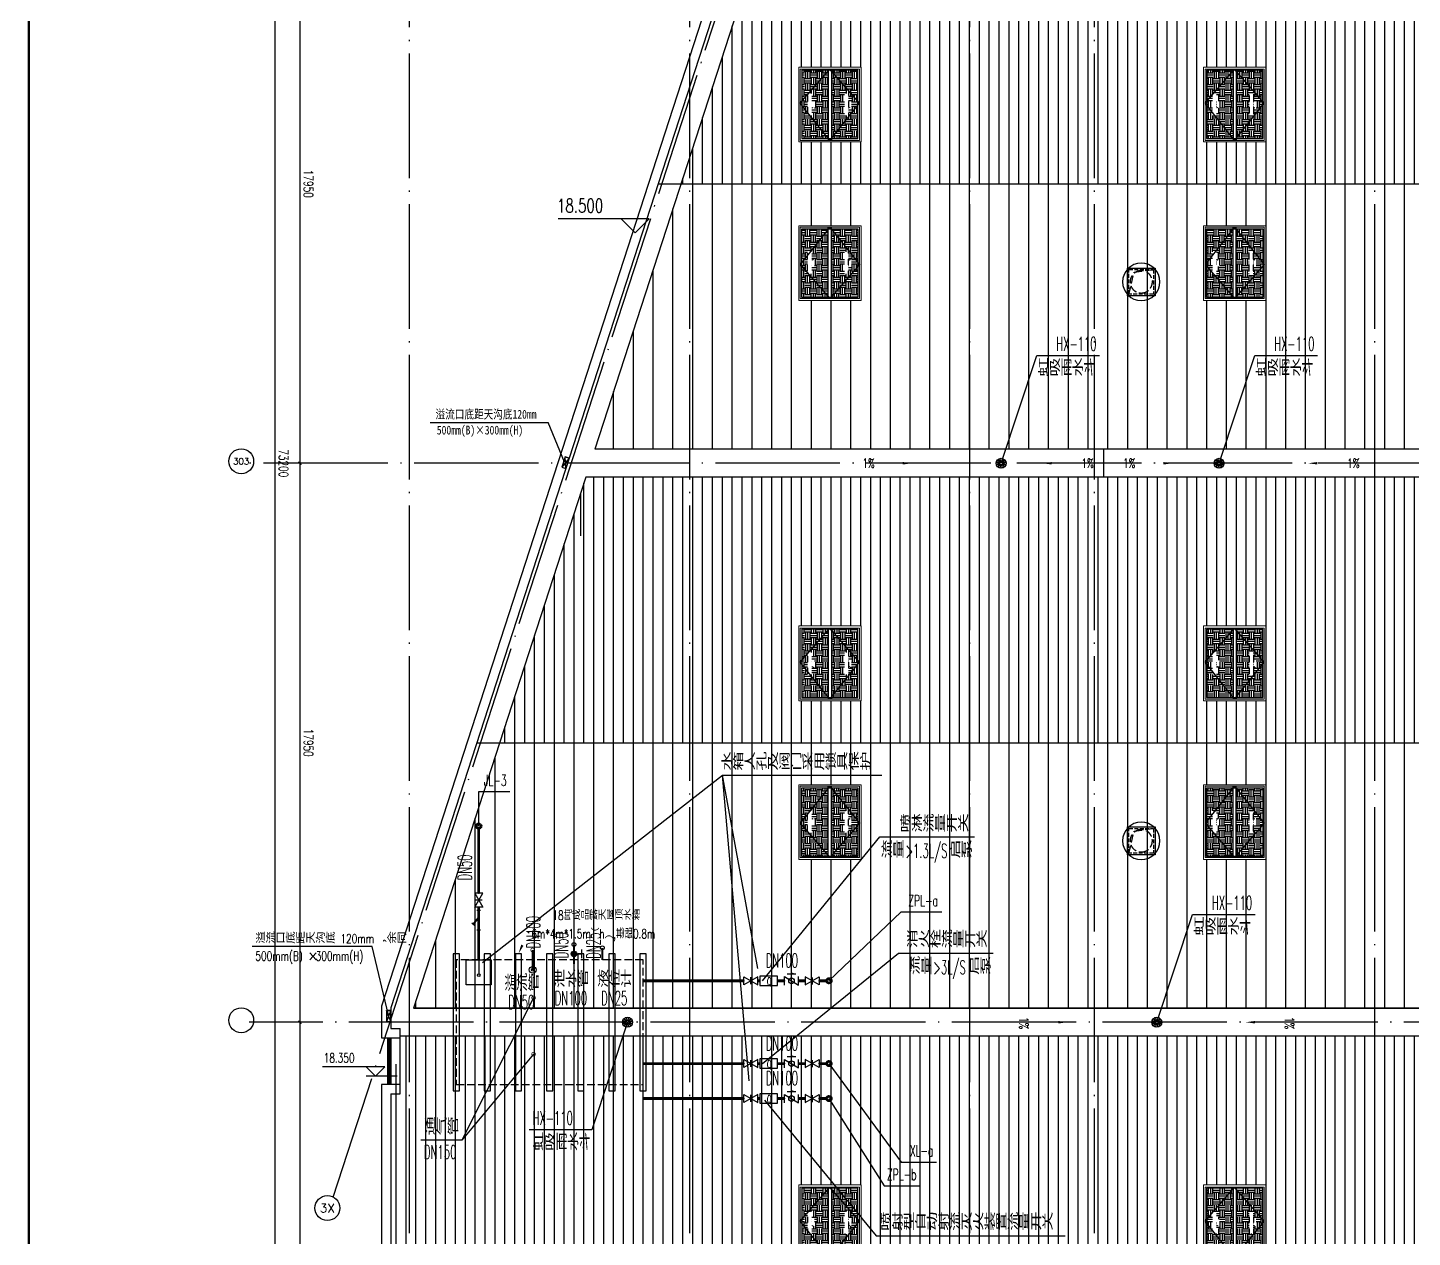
# Model space of a CAD drawing. Extents: x -452079 to 117456, y 3902 to 836955.
# Drawn here: x -102369 to -57898, y 559963 to 598807 of the extents above; entities that cross this region are included whole.
import ezdxf
from ezdxf.enums import TextEntityAlignment as Align

# ---------------------------------------------------------------- set-up
doc = ezdxf.new("R2010")
doc.units = 0
doc.header["$LTSCALE"] = 1000
doc.header["$MEASUREMENT"] = 0
for name, pattern in [('DASH', [0.35, 0.25, -0.1]), ('DOTE', [2.42, 2, -0.2, 0.02, -0.2]), ('HIDDEN', [9.525, 6.35, -3.175])]:
    doc.linetypes.add(name, pattern=pattern)
for name, color, linetype in [('0-cxFrame', 155, 'Continuous'), ('A-AXIS-D', 1, 'Continuous'), ('A-AXIS-DOTE', 14, 'DOTE'), ('A-AXIS-SYMB', 3, 'Continuous'), ('A-DRAIN', 142, 'Continuous'), ('A-HATCH-2', 251, 'Continuous'), ('A-LIN-V', 9, 'Continuous'), ('A-SFCE', 30, 'Continuous'), ('A-WINDOW', 140, 'Continuous'), ('AS-COLN', 6, 'Continuous'), ('AS-结构边线层', 200, 'Continuous'), ('DIM_喷淋', 6, 'Continuous'), ('DIM_消防', 1, 'Continuous'), ('DIM_给水', 3, 'Continuous'), ('FM_ZF喷淋', 6, 'Continuous'), ('FM_ZF消防', 1, 'Continuous'), ('FM_ZF给水', 3, 'Continuous'), ('P-其他', 3, 'Continuous'), ('PIPE-给水', 3, 'Continuous'), ('PUB_TEXT', 7, 'Continuous'), ('SPACE', 7, 'Continuous'), ('SPACE_HATCH', 8, 'Continuous'), ('TEXT_喷淋', 6, 'Continuous'), ('TEXT_消防', 1, 'Continuous'), ('TEXT_给水', 3, 'Continuous'), ('TWT_LEAD', 3, 'Continuous'), ('TWT_ZF文字', 3, 'Continuous'), ('WALL', 2, 'Continuous'), ('参考线', 8, 'Continuous'), ('外框', 1, 'HIDDEN'), ('文本', 4, 'Continuous'), ('暖通', 7, 'Continuous'), ('虹吸溢流', 3, 'Continuous'), ('虹吸雨水斗', 6, 'Continuous'), ('虹吸雨水标注XT', 7, 'Continuous')]:
    doc.layers.add(name, color=color, linetype=linetype)
for name, color, linetype, lineweight in [('0-cxText', 131, 'Continuous', 25), ('Gps-ZF喷淋', 6, 'TG_ZP', 60), ('Gps-ZF消防', 1, 'TG_X', 60), ('Gps-ZF给水', 3, 'TG_J', 60), ('LG-ZF喷淋', 6, 'Continuous', 60), ('LG-ZF消防', 1, 'Continuous', 60), ('LG-ZF给水', 3, 'Continuous', 60), ('成型线', 3, 'Continuous', 18)]:
    doc.layers.add(name, color=color, linetype=linetype, lineweight=lineweight)
doc.layers.add('A-加建区域', color=47, linetype='Continuous', plot=False)
doc.styles.add('_TCH_AXIS', font='COMPLEX', dxfattribs={"bigfont": 'GBCBIG'})
doc.styles.add('_TCH_DIM', font='SIMPLEX', dxfattribs={"width": 0.75, "bigfont": '@1HZTXT'})
doc.styles.add('_TCH_SPACE', font='SIMPLEX', dxfattribs={"height": 5, "bigfont": 'GBCBIG'})
doc.styles.add('_TWT_PIPEDN', font='SIMPLEX', dxfattribs={"width": 0.65, "height": 3.5, "bigfont": 'HZTXT'})
doc.styles.add('_TWT_SERIAL', font='SIMPLEX', dxfattribs={"width": 0.8, "height": 3, "bigfont": 'HZTXT'})
doc.styles.add('A-DIM_T3', font='SIMPLEX', dxfattribs={"width": 0.705882, "bigfont": 'GBCBIG'})
doc.styles.add('cx_tuming', font='')
doc.styles.add('cx_tuqian1', font='')
doc.styles.add('ST', font='')
doc.styles.add('TG_LINETYPE', font='SIMPLEX', dxfattribs={"width": 0.8, "height": 3.5, "bigfont": 'HZTXT'})
doc.styles.add('黑体', font='', dxfattribs={"height": 12})
doc.styles.get('cx_tuming').set_extended_font_data('SimHei')
doc.styles.get('cx_tuqian1').set_extended_font_data('SimSun')
doc.styles.get('ST').set_extended_font_data('SimHei')
doc.styles.get('黑体').set_extended_font_data('SimHei')
doc.linetypes.add('TG_J', pattern='A,2,-0.3,["J",TG_LINETYPE,S=0.1,R=0,X=-0.23,Y=-0.15],0', length=2.3)
doc.linetypes.add('TG_X', pattern='A,5,-0.3,["X",TG_LINETYPE,S=0.1,R=0,X=-0.23,Y=-0.15],0', length=5.3)
doc.linetypes.add('TG_ZP', pattern='A,3,-0.6,["ZP",TG_LINETYPE,S=0.1,R=0,X=-0.52,Y=-0.15],0', length=3.6)
doc.dimstyles.new('A-DIM&&100', dxfattribs={"dimtxt": 297.5, "dimasz": 100, "dimexe": 100, "dimexo": 100, "dimgap": 126.25, "dimtad": 1, "dimdec": 0, "dimzin": 0, "dimdsep": 46, "dimtxsty": 'A-DIM_T3', "dimblk": 'ARCHTICK', "dimcen": 0.09, "dimclrt": 7, "dimazin": 2, "dimtfac": 1, "dimtdec": 0, "dimtix": 1, "dimtmove": 2, "dimatfit": 3, "dimfxl": 0, "dimtolj": 1, "dimtzin": 0, "dimarcsym": 0})
pattern_1 = [(90, (-181339.1, -540023.96), (-317.5, 0), [])]
pattern_2 = [(90, (-181339.1, -540023.96), (-635, 0), [])]
pattern_3 = [(0, (0, 0), (187.5, 187.5), [187.5, -187.5]), (0, (0, 70.31), (187.5, 187.5), [187.5, -187.5]), (0, (0, 140.62), (187.5, 187.5), [187.5, -187.5]), (90, (23.44, 164.06), (-187.5, 187.5), [187.5, -187.5]), (90, (93.75, 164.06), (-187.5, 187.5), [187.5, -187.5]), (90, (164.06, 164.06), (-187.5, 187.5), [187.5, -187.5])]

# ---------------------------------------------------------------- blocks, each defined once
blk = doc.blocks.new('“奔腾”虹吸雨水斗')
at = {"layer": '虹吸雨水斗', "lineweight": 25}
for p, q in [((946982, 86753), (947040, 86688)), ((947052, 86699), (946987, 86758)), ((947048, 86793), (947066, 86707)), ((947082, 86711), (947055, 86795)), ((947125, 86795), (947098, 86711)), ((947114, 86707), (947132, 86793)), ((947194, 86758), (947128, 86699)), ((947140, 86688), (947199, 86753)), ((946944, 86685), (947028, 86658)), ((947028, 86641), (946944, 86614)), ((947032, 86673), (946946, 86692)), ((946946, 86607), (947032, 86625)), ((947040, 86611), (946982, 86546)), ((946987, 86541), (947052, 86600)), ((947066, 86592), (947048, 86506)), ((947055, 86504), (947082, 86587)), ((947098, 86587), (947125, 86504)), ((947132, 86506), (947114, 86592)), ((947128, 86600), (947194, 86541)), ((947199, 86546), (947140, 86611)), ((947234, 86692), (947148, 86673)), ((947148, 86625), (947234, 86607)), ((947152, 86658), (947236, 86685)), ((947236, 86614), (947152, 86641))]:
    blk.add_line(p, q, dxfattribs=at)
for radius in [150, 47.6]:
    blk.add_circle((947090, 86649), radius, dxfattribs=at)
for centre, start, end in [((947025, 86649), 291.6382, 68.3675), ((947034, 86682), 261.6382, 38.3675), ((947034, 86617), 321.6382, 98.3675), ((947057, 86706), 231.6382, 8.3675), ((947057, 86593), 351.6382, 128.3675), ((947090, 86715), 201.6382, 338.3675), ((947090, 86584), 21.6382, 158.3675), ((947123, 86706), 171.6382, 308.3675), ((947123, 86593), 51.6382, 188.3675), ((947147, 86682), 141.6382, 278.3675), ((947147, 86617), 81.6382, 218.3675), ((947155, 86649), 111.6382, 248.3675)]:
    blk.add_arc(centre, 8.82, start, end, dxfattribs=at)
blk = doc.blocks.new('$VALVE$00000501')
for p, q in [((-175, 32), (-175, -32)), ((175, 32), (175, -32)), ((96, -77), (50, -123))]:
    blk.add_line(p, q)
at = {"const_width": 35}
for points in [[(-175, 0), (175, 0)], [(-52, 0), (73, -100)]]:
    blk.add_lwpolyline(points, dxfattribs=at)
for p in [(-175, -2), (175, -2)]:
    blk.add_point(p)
blk = doc.blocks.new('$VALVE$00000314')
for p, q in [((-125, -75), (-125, 75)), ((-125, 75), (125, -75)), ((-75, 125), (75, 125)), ((125, -75), (125, 75))]:
    blk.add_line(p, q)
blk.add_circle((0, 0), 50)
for p in [(-125, 0), (125, 0)]:
    blk.add_point(p)
blk.add_solid([(0, 125), (0, 150), (75, 125)])
blk = doc.blocks.new('流量开关_M')
for p, q in [((0, 165), (-316, 165)), ((-316, 165), (-316, 0)), ((-316, 0), (0, 0)), ((0, 0), (0, 165))]:
    blk.add_line(p, q)
for p in [(-316, 82), (0, 82)]:
    blk.add_point(p)
at = {"style": '_TWT_PIPEDN', "width": 0.52}
blk.add_text('Q', height=150, dxfattribs=at).set_placement((-185, -7))
blk = doc.blocks.new('44')
blk.add_wipeout([(277496, 745320), (279896, 745320), (279896, 747320), (277496, 747320)]).dxf.layer = '参考线'
at = {"layer": 'SPACE_HATCH'}
h = blk.add_hatch(dxfattribs=at)
h.set_pattern_fill('土壤', color=8, scale=50, style=0)
h.set_pattern_definition(pattern_3)
h.paths.add_polyline_path([(277596, 746370), (279796, 746370), (279796, 747220), (277596, 747220)])
h.paths.add_polyline_path([(278352, 746904), (279057, 746904), (279057, 747034), (278352, 747034)])
h.paths.add_polyline_path([(278591, 746811), (278817, 746811), (278817, 746895), (278591, 746895)])
h = blk.add_hatch(dxfattribs=at)
h.set_pattern_fill('土壤', color=8, scale=50, style=0)
h.set_pattern_definition(pattern_3)
h.paths.add_polyline_path([(277596, 746270), (279796, 746270), (279796, 745420), (277596, 745420)])
h.paths.add_polyline_path([(278352, 745724), (279057, 745724), (279057, 745854), (278352, 745854)])
h.paths.add_polyline_path([(278591, 745631), (278817, 745631), (278817, 745715), (278591, 745715)])
at = {"color": 8}
for p, q in [((277566, 746370), (279851, 746370)), ((277566, 746270), (279851, 746270))]:
    blk.add_line(p, q, dxfattribs=at)
at = {"layer": 'A-SFCE', "color": 8}
blk.add_lwpolyline([(277596, 747220), (279796, 747220), (279796, 745420), (277596, 745420)], close=True, dxfattribs=at)
at = {"layer": '外框', "color": 8}
for points in [[(279851, 746320), (278658, 747270), (277566, 746320)], [(279851, 746320), (278658, 745370), (277566, 746320)]]:
    blk.add_lwpolyline(points, dxfattribs=at)
at = {"layer": '成型线'}
blk.add_line((279896, 745320), (279896, 747320), dxfattribs=at)
blk.add_lwpolyline([(279896, 745320), (277496, 745320), (277496, 747320), (279896, 747320)], dxfattribs=at)
blk.add_lwpolyline([(279851, 745370), (279851, 747270), (277566, 747270), (277566, 745370)], close=True, dxfattribs=at)
at = {"layer": 'SPACE', "color": 8, "style": '_TCH_SPACE', "width": 0.705882}
for p in [(278792, 746863), (278792, 745683)]:
    blk.add_text('2', height=29.8, dxfattribs=at).set_placement(p)
blk = doc.blocks.new('eeee')
at = {"layer": 'A-LIN-V'}
blk.add_blockref('44', (16550, 81000), dxfattribs=at)
at = {"layer": 'A-LIN-V', "xscale": -0.9999999999999998}
blk.add_blockref('44', (579042, 81000), dxfattribs=at)
blk = doc.blocks.new('423432432222')
at = {"layer": 'A-WINDOW', "rotation": 90}
blk.add_blockref('eeee', (1193916, 416524), dxfattribs=at)
blk = doc.blocks.new('_ArchTick')
at = {"color": 0, "linetype": 'ByBlock', "const_width": 0.4}
blk.add_lwpolyline([(-0.5, -0.5), (0.5, 0.5)], dxfattribs=at)
blk = doc.blocks.new('*D227')
at = {"layer": 'A-AXIS-D', "color": 0, "lineweight": -2, "transparency": 16777216}
for p, q in [((2971, 62746), (2185, 62746)), ((2285, 62746), (2285, 44796)), ((2971, 44796), (2185, 44796))]:
    blk.add_line(p, q, dxfattribs=at)
at = {"layer": 'A-AXIS-D', "color": 0, "lineweight": -2, "transparency": 16777216, "xscale": 100, "yscale": 100, "zscale": 100}
for p, rotation in [((2285, 62746), 90), ((2285, 44796), 270)]:
    blk.add_blockref('_ArchTick', p, dxfattribs=dict(at, rotation=rotation))
at = {"layer": 'A-AXIS-D', "color": 7, "transparency": 16777216, "insert": (2560, 53771), "char_height": 297.5, "attachment_point": 5, "rotation": 270, "style": 'A-DIM_T3'}
blk.add_mtext('\\A1;17950', dxfattribs=at)
blk = doc.blocks.new('*D228')
at = {"layer": 'A-AXIS-D', "color": 0, "lineweight": -2, "transparency": 16777216}
for p, q in [((2971, 44796), (2185, 44796)), ((2285, 44796), (2285, 26846)), ((2971, 26846), (2185, 26846))]:
    blk.add_line(p, q, dxfattribs=at)
at = {"layer": 'A-AXIS-D', "color": 0, "lineweight": -2, "transparency": 16777216, "xscale": 100, "yscale": 100, "zscale": 100}
for p, rotation in [((2285, 44796), 90), ((2285, 26846), 270)]:
    blk.add_blockref('_ArchTick', p, dxfattribs=dict(at, rotation=rotation))
at = {"layer": 'A-AXIS-D', "color": 7, "transparency": 16777216, "insert": (2560, 35821), "char_height": 297.5, "attachment_point": 5, "rotation": 270, "style": 'A-DIM_T3'}
blk.add_mtext('\\A1;17950', dxfattribs=at)
blk = doc.blocks.new('*D229')
at = {"layer": 'A-AXIS-D', "color": 0, "lineweight": -2, "transparency": 16777216}
for p, q in [((2971, 26846), (2185, 26846)), ((2285, 26846), (2285, 8896)), ((2971, 8896), (2185, 8896))]:
    blk.add_line(p, q, dxfattribs=at)
at = {"layer": 'A-AXIS-D', "color": 0, "lineweight": -2, "transparency": 16777216, "xscale": 100, "yscale": 100, "zscale": 100}
for p, rotation in [((2285, 26846), 90), ((2285, 8896), 270)]:
    blk.add_blockref('_ArchTick', p, dxfattribs=dict(at, rotation=rotation))
at = {"layer": 'A-AXIS-D', "color": 7, "transparency": 16777216, "insert": (2560, 17871), "char_height": 297.5, "attachment_point": 5, "rotation": 270, "style": 'A-DIM_T3'}
blk.add_mtext('\\A1;17950', dxfattribs=at)
blk = doc.blocks.new('*D233')
at = {"layer": 'A-AXIS-D', "color": 0, "lineweight": -2, "transparency": 16777216}
for p, q in [((2871, 81396), (1385, 81396)), ((1485, 81396), (1485, 8196)), ((2871, 8196), (1385, 8196))]:
    blk.add_line(p, q, dxfattribs=at)
at = {"layer": 'A-AXIS-D', "color": 0, "lineweight": -2, "transparency": 16777216, "xscale": 100, "yscale": 100, "zscale": 100}
for p, rotation in [((1485, 81396), 90), ((1485, 8196), 270)]:
    blk.add_blockref('_ArchTick', p, dxfattribs=dict(at, rotation=rotation))
at = {"layer": 'A-AXIS-D', "color": 7, "transparency": 16777216, "insert": (1760, 44796), "char_height": 297.5, "attachment_point": 5, "rotation": 270, "style": 'A-DIM_T3'}
blk.add_mtext('\\A1;73200', dxfattribs=at)
blk = doc.blocks.new('fengji')
at = {"color": 8, "extrusion": (0, 0, -1)}
for p, q in [((-445, 445), (445, 445)), ((-445, -445), (-445, 445)), ((445, 445), (445, -445)), ((445, -445), (-445, -445))]:
    blk.add_line(p, q, dxfattribs=at)
at = {"layer": 'A-HATCH-2', "color": 8}
for start, end in [(90, 270), (270, 90)]:
    blk.add_arc((0, 0), 600, start, end, dxfattribs=at)
at = {"layer": 'A-HATCH-2', "color": 8, "linetype": 'DASH'}
for start, end in [(90, 270), (270, 90)]:
    blk.add_arc((0, 0), 358, start, end, dxfattribs=at)
at = {"layer": 'AS-COLN', "color": 8, "ltscale": 0.5}
for p, q in [((-445, 445), (445, 445)), ((-445, -445), (-445, 445)), ((445, 445), (445, -445)), ((445, -445), (-445, -445))]:
    blk.add_line(p, q, dxfattribs=at)
at = {"layer": 'AS-COLN', "color": 8, "linetype": 'DASH', "ltscale": 0.5}
for p, q in [((-395, 395), (395, 395)), ((-395, -395), (-395, 395)), ((395, 395), (395, -395)), ((395, -395), (-395, -395))]:
    blk.add_line(p, q, dxfattribs=at)
at = {"layer": 'AS-结构边线层', "color": 8, "linetype": 'DASH'}
for p, q in [((395, 395), (225, -315)), ((225, -315), (-395, -395))]:
    blk.add_line(p, q, dxfattribs=at)
blk = doc.blocks.new('w4234233')
at = {"layer": 'A-AXIS-SYMB'}
for points in [[(355546, 826830, 0, 0, 0), (355546, 825680, 0, 80, 0), (355546, 825980, 0, 0, 0)], [(355546, 818810, 0, 0, 0), (355546, 819960, 0, 80, 0), (355546, 819660, 0, 0, 0)]]:
    blk.add_lwpolyline(points, format="xyseb", dxfattribs=at)
at = {"layer": 'PUB_TEXT', "style": '_TCH_DIM', "width": 0.705882}
for p in [(355376, 826935), (355376, 818407)]:
    blk.add_text('1%%%', height=297.5, dxfattribs=at).set_placement(p)
blk = doc.blocks.new('溢流口')
at = {"layer": '虹吸雨水标注XT'}
for p, q in [((-250, 98), (250, -98)), ((250, 98), (-250, -98)), ((250, -98), (250, 98))]:
    blk.add_line(p, q, dxfattribs=at)
blk.add_lwpolyline([(-250, 98), (250, 98), (250, -98), (-250, -98)], close=True, dxfattribs=at)
blk = doc.blocks.new('342432')
at = {"layer": 'A-DRAIN'}
blk.add_lwpolyline([(200910, 570020, 0, 0, 0), (197070, 570020, 0, 0, 0), (196646, 569070, 0, 80, 0), (196768, 569344, 0, 0, 0)], format="xyseb", dxfattribs=at)
at = {"layer": 'A-DRAIN', "linetype": 'DASH'}
blk.add_lwpolyline([(194646, 564870), (200646, 564870), (200646, 568870), (194646, 568870)], close=True, dxfattribs=at)
at = {"layer": 'AS-COLN'}
for points in [[(194546, 564670), (194746, 564670), (194746, 569070), (194546, 569070)], [(195546, 564670), (195746, 564670), (195746, 569070), (195546, 569070)], [(196546, 564670), (196746, 564670), (196746, 569070), (196546, 569070)], [(197546, 564670), (197746, 564670), (197746, 569070), (197546, 569070)], [(198546, 564670), (198746, 564670), (198746, 569070), (198546, 569070)], [(199546, 564670), (199746, 564670), (199746, 569070), (199546, 569070)], [(200546, 564670), (200746, 564670), (200746, 569070), (200546, 569070)]]:
    blk.add_lwpolyline(points, close=True, dxfattribs=at)
at = {"layer": 'PUB_TEXT', "style": '_TCH_DIM', "width": 0.705882}
for s, p in [('18吨成品露天屋顶水箱', (197734, 570155)), ('6m*4m*1.5m（h）,基础0.8m', (197059, 569561))]:
    blk.add_text(s, height=297.5, dxfattribs=at).set_placement(p)
blk = doc.blocks.new('TK22.A0+1 L(Dragon)')
at = {"layer": '0-cxFrame', "const_width": 0.5}
blk.add_lwpolyline([(-80, 10), (-1465, 10), (-1465, 831), (-80, 831)], close=True, dxfattribs=at)
at = {"style": '黑体', "flags": 4}
blk.add_attdef('图幅', text='', height=3.3, dxfattribs=at).set_placement((-40, 3), align=Align.RIGHT)
at = {"layer": '0-cxText', "flags": 4}
for tag, height, style, p in [('建设单位', 3.5, 'cx_tuming', (-45, 240)), ('项目名称', 3.5, 'cx_tuming', (-45, 210)), ('子项名称', 3.5, 'cx_tuming', (-45, 180)), ('工程编号', 3.3, 'cx_tuqian1', (-35, 165)), ('图名1', 3.5, 'cx_tuming', (-45, 87)), ('图名2', 3.5, 'cx_tuming', (-45, 79)), ('图名3', 3.5, 'cx_tuming', (-45, 71)), ('出图日期', 3.3, 'cx_tuqian1', (-39, 60)), ('专业', 3.3, 'cx_tuqian1', (-55, 52)), ('图号', 3.3, 'cx_tuqian1', (-55, 44)), ('版次', 3.3, 'cx_tuqian1', (-20, 44))]:
    blk.add_attdef(tag, text='', height=height, dxfattribs=dict(at, style=style)).set_placement(p, align=Align.MIDDLE)
blk = doc.blocks.new('$VALVE$00000296')
for points in [[(-125, 72), (-125, -72), (125, 72), (125, -72), (-125, 72)], [(0, 60), (0, -64)]]:
    blk.add_lwpolyline(points)
for p in [(-125, 0), (125, 0)]:
    blk.add_point(p)
blk = doc.blocks.new('$VALVE$00000497')
for p, q in [((78, 138), (-78, 138)), ((0, 50), (0, 138))]:
    blk.add_line(p, q)
at = {"const_width": 49.6}
blk.add_lwpolyline([(25, 0, 1), (-25, 0, 1)], format="xyb", close=True, dxfattribs=at)
blk.add_circle((0, 0), 50)
blk = doc.blocks.new('A$C46715D7E')
at = {"layer": 'A-HATCH-2'}
h = blk.add_hatch(dxfattribs=at)
h.set_pattern_fill('ANSI31', color=8, scale=200, angle=45)
h.set_pattern_definition(pattern_1)
h.paths.add_polyline_path([(17293.7, 62296), (14527.7, 53771), (52540.9, 53771), (185076.6, 53771), (190306.7, 53771), (190306.7, 62296)])
h = blk.add_hatch(dxfattribs=at)
h.set_pattern_fill('ANSI31', color=8, scale=400, angle=45)
h.set_pattern_definition(pattern_2)
h.paths.add_polyline_path([(52540.9, 53771), (185076.6, 53771), (190306.7, 53771), (190306.7, 45246), (11761.6, 45246), (14527.7, 53771), (39910.9, 53771)])
h = blk.add_hatch(dxfattribs=at)
h.set_pattern_fill('ANSI31', color=8, scale=200, angle=45)
h.set_pattern_definition(pattern_1)
h.paths.add_polyline_path([(11469.6, 44346), (8703.6, 35821), (52540.9, 35821), (185076.6, 35821), (190306.7, 35821), (190306.7, 44346)])
h = blk.add_hatch(dxfattribs=at)
h.set_pattern_fill('ANSI31', color=8, scale=400, angle=45)
h.set_pattern_definition(pattern_2)
h.paths.add_polyline_path([(8703.6, 35821), (5942.6, 27311.8), (190306.7, 27296), (190306.7, 35821)])
h = blk.add_hatch(dxfattribs=at)
h.set_pattern_fill('ANSI31', color=8, scale=200, angle=45)
h.set_pattern_definition(pattern_1)
h.paths.add_polyline_path([(5506.7, 25496), (5206.7, 25496), (5206.7, 17871), (19615.8, 17871), (52540.9, 17871), (185076.6, 17871), (190306.7, 17871), (190306.7, 26396), (5506.7, 26396)])
at = {"layer": 'A-AXIS-D'}
for centre in [(400, 44860.3), (400, 26910.3), (3167.5, 20877.6)]:
    blk.add_circle(centre, 400, dxfattribs=at)
at = {"layer": 'A-AXIS-DOTE', "color": 8, "ltscale": 2}
for p, q in [((5806.7, 716), (5806.7, 86931)), ((14806.7, 716), (14806.7, 86200)), ((23806.7, 716), (23806.7, 86200)), ((27806.7, 716), (27806.7, 86196)), ((36806.7, 716), (36806.7, 86196)), ((198710.9, 44796), (650.9, 44796)), ((196620.9, 26846), (650.9, 26846))]:
    blk.add_line(p, q, dxfattribs=at)
at = {"layer": 'A-AXIS-DOTE', "color": 8}
blk.add_line((11306.7, 42466), (11306.7, 43844), dxfattribs=at)
at = {"layer": 'A-AXIS-SYMB'}
for p, q in [((13500.9, 52646), (10576.9, 52646)), ((13050.9, 52196), (12600.9, 52646)), ((13050.9, 52196), (13500.9, 52646)), ((4610.9, 29276), (750.9, 29276)), ((5130.9, 27077), (4610.9, 29276)), ((5010.1, 25416), (3006.6, 25416)), ((4710.1, 25116), (4410.1, 25416)), ((4710.1, 25116), (5010.1, 25416)), ((5410.1, 25116), (4410.1, 25116))]:
    blk.add_line(p, q, dxfattribs=at)
for points in [[(20796.7, 44796, 0, 0, 0), (21946.7, 44796, 0, 80, 0), (21646.7, 44796, 0, 0, 0)], [(27282.5, 44796, 0, 0, 0), (26132.5, 44796, 0, 80, 0), (26432.5, 44796, 0, 0, 0)], [(29166.7, 44796, 0, 0, 0), (30316.7, 44796, 0, 80, 0), (30016.7, 44796, 0, 0, 0)], [(35816.7, 44796, 0, 0, 0), (34666.7, 44796, 0, 80, 0), (34966.7, 44796, 0, 0, 0)]]:
    blk.add_lwpolyline(points, format="xyseb", dxfattribs=at)
at = {"layer": 'A-AXIS-SYMB', "const_width": 40}
blk.add_lwpolyline([(5135.5, 27057.6, 1), (5126.3, 27096.5, 1)], format="xyb", close=True, dxfattribs=at)
at = {"layer": 'A-DRAIN'}
blk.add_lwpolyline([(28096.7, 45246), (28096.7, 44346)], dxfattribs=at)
at = {"layer": 'A-LIN-V'}
for points in [[(17293.7, 62296), (11761.6, 45246)], [(190306.7, 45246), (11761.6, 45246)], [(190306.7, 44346), (11469.6, 44346)], [(190306.7, 27296), (5937.5, 27296)], [(190306.7, 26396), (5506.7, 26396)]]:
    blk.add_lwpolyline(points, dxfattribs=at)
at = {"layer": 'A-SFCE'}
for p, q in [((5206.7, 26346), (5206.7, 24846)), ((5506.7, 24546), (5506.7, 26646)), ((5206.7, 24546), (5506.7, 24546))]:
    blk.add_line(p, q, dxfattribs=at)
for points in [[(190606.7, 8196), (190606.7, 81396), (22439.6, 81396), (4906.7, 27359.3), (4906.7, 26346), (5506.7, 26346)], [(5206.7, 24546), (5206.7, 8496), (190306.7, 8496), (190306.7, 81096), (22657.7, 81096), (5206.7, 27311.9), (5206.7, 26646), (5506.7, 26646)], [(13783.6, 53771), (190306.7, 53771)], [(7967.6, 35821), (190306.7, 35821)], [(5409.9, 26646), (5506.7, 26646)], [(5506.7, 24846), (4906.7, 24846), (4906.7, 8196), (190606.7, 8196)]]:
    blk.add_lwpolyline(points, dxfattribs=at)
at = {"layer": 'A-WINDOW'}
for p, q in [((5106.7, 24846.4), (5109.8, 26346)), ((5139.7, 24846.3), (5142.8, 26346)), ((5173.7, 24846.1), (5176.8, 26346))]:
    blk.add_line(p, q, dxfattribs=at)
at = {"layer": 'A-DRAIN'}
blk.add_blockref('342432', (-187339.1, -540024), dxfattribs=at)
at = {"layer": 'A-加建区域', "rotation": 270}
blk.add_blockref('w4234233', (-793018.3, 382391.9), dxfattribs=at)
at = {"layer": '暖通', "rotation": 180}
for p in [(29306.7, 50621), (29306.7, 32671)]:
    blk.add_blockref('fengji', p, dxfattribs=at)
at = {"layer": '虹吸溢流', "ltscale": 200, "zscale": 0.70754716981}
for p, xscale, yscale, rotation in [((10813.8, 44816.5), -0.7075471698100007, 0.7075471698100007, 252.7177529666551), ((5137.7, 27046), -0.70754716981, 0.70754716981, 270)]:
    blk.add_blockref('溢流口', p, dxfattribs=dict(at, xscale=xscale, yscale=yscale, rotation=rotation))
at = {"layer": 'PUB_TEXT', "style": '_TCH_DIM', "width": 0.705882}
for s, height, p in [('18.500', 446.25, (10541.9, 52846)), ('1%%%', 297.5, (20351.7, 44647.3)), ('1%%%', 297.5, (27387.5, 44647.3)), ('1%%%', 297.5, (28721.7, 44647.3)), ('1%%%', 297.5, (35921.7, 44647.3)), ('120mm', 297.5, (3589.1, 29381)), ('500mm(B)', 297.5, (855.9, 28821)), ('300mm(H)', 297.5, (2791.6, 28821)), ('18.350', 297.5, (3049.9, 25549.4))]:
    blk.add_text(s, height=height, dxfattribs=at).set_placement(p)
at = {"layer": 'PUB_TEXT', "style": '_TCH_AXIS'}
for s, height, p, p2 in [('303', 206.28, (139.7, 44757.2), (660.3, 44757.2)), ('3X', 276.42, (2924, 20739.4), (3411.1, 20739.4))]:
    blk.add_text(s, height=height, dxfattribs=at).set_placement(p, p2, align=Align.FIT)
at = {"layer": 'PUB_TEXT', "style": '_TCH_DIM'}
for s, height, p in [('溢流口底距天沟底', 337.59, (855.9, 29381)), ('，余同', 337.59, (4749.1, 29381)), ('×', 337.6, (2545.9, 28821))]:
    blk.add_text(s, height=height, dxfattribs=at).set_placement(p)
at = {"layer": 'A-AXIS-D'}
for base, p1, p2, picture, middle in [((1485.1, 8196), (2971.5, 81396), (2971.5, 8196), '*D233', (1760.1, 44796)), ((2285.1, 44796), (3071.5, 62746), (3071.5, 44796), '*D227', (2560.1, 53771)), ((2285.1, 26846), (3071.5, 44796), (3071.5, 26846), '*D228', (2560.1, 35821)), ((2285.1, 8896), (3071.5, 26846), (3071.5, 8896), '*D229', (2560.1, 17871))]:
    dim = blk.add_linear_dim(base=base, p1=p1, p2=p2, angle=270, dimstyle='A-DIM&&100', override={"dimgap": 0}, dxfattribs=at)
    dim.commit()
    dim.dimension.update_dxf_attribs({"geometry": picture, "text_midpoint": middle, "dimtype": 161, "text_rotation": 270})
at = {"layer": 'A-WINDOW'}
for p in [(-347289.1, -660549), (-334289.1, -660549), (-347289.1, -678499), (-334289.1, -678499), (-347289.1, -696449), (-334289.1, -696449)]:
    blk.add_blockref('423432432222', p, dxfattribs=at)
at = {"layer": 'A-AXIS-DOTE', "color": 8, "ltscale": 2}
blk.add_lwpolyline([(3355.8, 21233.2), (24999.8, 87940.5)], dxfattribs=at)
at = {"layer": 'A-LIN-V'}
blk.add_lwpolyline([(11469.6, 44346), (5937.5, 27296), (190306.7, 27296)], dxfattribs=at)

msp = doc.modelspace()

# ---------------------------------------------------------------- block references
at = {"layer": 'WALL'}
msp.add_blockref('A$C46715D7E', (-95910.9, 540023.96), dxfattribs=at)

# ---------------------------------------------------------------- next in the draw order: linework, layer by layer
at = {"layer": 'DIM_喷淋'}
for p, q in [((-76632.61, 568199.61), (-74315.24, 570414.59)), ((-74315.24, 570414.59), (-73008.3, 570414.59)), ((-76632.61, 564418.45), (-74861.3, 561619.1)), ((-74861.3, 561619.1), (-73694.8, 561619.1))]:
    msp.add_line(p, q, dxfattribs=at)
at = {"layer": 'DIM_消防'}
for p, q in [((-76632.61, 565540.39), (-74315.24, 562380.39)), ((-74315.24, 562380.39), (-73174.7, 562380.39))]:
    msp.add_line(p, q, dxfattribs=at)
at = {"layer": 'DIM_给水'}
for p, q in [((-87882.18, 573170), (-87882.18, 574276.87)), ((-87882.18, 574276.87), (-86878.58, 574276.87))]:
    msp.add_line(p, q, dxfattribs=at)
at = {"layer": 'Gps-ZF喷淋', "const_width": 90}
for points in [[(-82604.18, 568199.61), (-79371.39, 568199.61)], [(-78921.39, 568199.61), (-78858.69, 568199.61)], [(-78289.74, 568199.61), (-78062.21, 568199.61)], [(-77395.04, 568199.61), (-77612.21, 568199.61)], [(-76707.61, 568199.61), (-76945.04, 568199.61)], [(-82604.18, 564418.45), (-79371.39, 564418.45)], [(-78921.39, 564418.45), (-78858.69, 564418.45)], [(-78289.74, 564418.45), (-78062.21, 564418.45)], [(-77395.04, 564418.45), (-77612.21, 564418.45)], [(-76707.61, 564418.45), (-76945.04, 564418.45)]]:
    msp.add_lwpolyline(points, dxfattribs=at)
at = {"layer": 'Gps-ZF消防', "const_width": 90}
for points in [[(-82604.18, 565540.39), (-79371.39, 565540.39)], [(-78921.39, 565540.39), (-78858.69, 565540.39)], [(-78289.74, 565540.39), (-78062.21, 565540.39)], [(-77395.04, 565540.39), (-77612.21, 565540.39)], [(-76707.61, 565540.39), (-76945.04, 565540.39)]]:
    msp.add_lwpolyline(points, dxfattribs=at)
at = {"layer": 'Gps-ZF给水', "const_width": 90}
for points in [[(-87882.18, 573095), (-87882.18, 571018.75)], [(-87882.18, 570568.75), (-87882.18, 568870)]]:
    msp.add_lwpolyline(points, dxfattribs=at)
at = {"layer": 'Gps-ZF给水', "linetype": 'TG_J', "const_width": 67.5}
for points in [[(-84823.71, 568736.25), (-84823.71, 569364.03)], [(-83910.21, 568870), (-83910.21, 569257.82)], [(-86149.83, 568551.03), (-86149.83, 569188.97)]]:
    msp.add_lwpolyline(points, dxfattribs=at)
at = {"layer": 'LG-ZF喷淋'}
for centre in [(-76632.61, 568199.61), (-76632.61, 564418.45)]:
    msp.add_circle(centre, 75, dxfattribs=at)
at = {"layer": 'LG-ZF消防'}
msp.add_circle((-76632.61, 565540.39), 75, dxfattribs=at)
at = {"layer": 'LG-ZF给水'}
msp.add_circle((-87882.18, 573170), 75, dxfattribs=at)
at = {"layer": 'P-其他'}
msp.add_lwpolyline([(-88282.18, 568870), (-87482.18, 568870), (-87482.18, 568070), (-88282.18, 568070)], close=True, dxfattribs=at)
at = {"layer": 'PIPE-给水'}
msp.add_line((-87882.18, 568870), (-87882.18, 568424.07), dxfattribs=at)
msp.add_circle((-87882.18, 568382.16), 41.91, dxfattribs=at)
at = {"layer": 'TWT_LEAD'}
for p, q in [((-87763.23, 568787.25), (-80052.74, 574806.77)), ((-78916.8, 568590.42), (-80052.74, 574806.77)), ((-79196.99, 564992.41), (-80052.74, 574806.77)), ((-80052.74, 574806.77), (-74938.4, 574806.77)), ((-78763.13, 568195.34), (-74999.89, 572825.8)), ((-74999.89, 572825.8), (-71958.77, 572825.8)), ((-78763.13, 565544.66), (-74396.45, 569086.69)), ((-74396.45, 569086.69), (-71355.33, 569086.69)), ((-86119.22, 567655.62), (-88428.69, 563081.76)), ((-86119.22, 565846.06), (-88428.69, 563081.76)), ((-78706.79, 564371.57), (-75114.94, 560013.36)), ((-88428.69, 563081.76), (-89746.44, 563081.76)), ((-75114.94, 560013.36), (-69044.28, 560013.36))]:
    msp.add_line(p, q, dxfattribs=at)
at = {"layer": 'TWT_ZF文字', "const_width": 21.82}
for points in [[(-86149.83, 569128.97, 1), (-86149.83, 569248.97, 1), (-86149.83, 569128.97, 1)], [(-86059.22, 567655.62, -1), (-86179.22, 567655.62, -1), (-86059.22, 567655.62, -1)], [(-86059.22, 565846.06, -1), (-86179.22, 565846.06, -1), (-86059.22, 565846.06, -1)]]:
    msp.add_lwpolyline(points, format="xyb", dxfattribs=at)
at = {"layer": 'TWT_ZF文字'}
for centre, radius in [((-84823.71, 569364.03), 61.04), ((-83910.21, 569257.82), 61.04), ((-86149.83, 568551.03), 108.92), ((-86149.83, 568551.03), 40.69)]:
    msp.add_circle(centre, radius, dxfattribs=at)
at = {"layer": '文本'}
for p, q in [((-71104.18, 584820), (-69956.93, 588276.85)), ((-69956.93, 588276.85), (-67947.94, 588276.85)), ((-64104.18, 584820), (-62956.93, 588276.85)), ((-62956.93, 588276.85), (-60947.94, 588276.85)), ((-66104.18, 566870), (-64956.93, 570326.85)), ((-64956.93, 570326.85), (-62947.94, 570326.85)), ((-83104.18, 566870), (-84251.43, 563413.15)), ((-84251.43, 563413.15), (-86260.43, 563413.15))]:
    msp.add_line(p, q, dxfattribs=at)
at = {"layer": '虹吸溢流', "ltscale": 200}
for p in [(-89444.64, 586129.18), (-85124.3, 584859.35)]:
    msp.add_line(p, (-85651.82, 586129.18), dxfattribs=at)

# ---------------------------------------------------------------- next in the draw order: block references
at = {"layer": '0-cxFrame', "xscale": 150, "yscale": 150, "zscale": 150}
msp.add_blockref('TK22.A0+1 L(Dragon)', (117418.94, 535452.12), dxfattribs=at)
at = {"layer": 'FM_ZF喷淋', "xscale": -1.8, "yscale": -1.8, "zscale": 1.8, "rotation": 180}
for name, p in [('$VALVE$00000314', (-77837.21, 568199.61)), ('$VALVE$00000296', (-77170.04, 568199.61)), ('$VALVE$00000314', (-77837.21, 564418.45)), ('$VALVE$00000296', (-77170.04, 564418.45))]:
    msp.add_blockref(name, p, dxfattribs=at)
at = {"layer": 'FM_ZF喷淋', "xscale": -1.8, "yscale": -1.8, "zscale": 1.8}
for p in [(-79146.39, 568199.61), (-79146.39, 564418.45)]:
    msp.add_blockref('$VALVE$00000296', p, dxfattribs=at)
at = {"layer": 'FM_ZF消防', "xscale": -1.8, "yscale": -1.8, "zscale": 1.8}
msp.add_blockref('$VALVE$00000296', (-79146.39, 565540.39), dxfattribs=at)
at = {"layer": 'FM_ZF消防', "xscale": -1.8, "yscale": -1.8, "zscale": 1.8, "rotation": 180}
for name, p in [('$VALVE$00000314', (-77837.21, 565540.39)), ('$VALVE$00000296', (-77170.04, 565540.39))]:
    msp.add_blockref(name, p, dxfattribs=at)
at = {"layer": 'FM_ZF给水', "xscale": 1.8, "yscale": 1.8, "zscale": 1.8, "rotation": 270}
for name, p in [('$VALVE$00000296', (-87882.18, 570793.75)), ('$VALVE$00000501', (-87882.18, 570145.09)), ('$VALVE$00000497', (-84823.71, 569062.38))]:
    msp.add_blockref(name, p, dxfattribs=at)
at = {"layer": 'TWT_ZF文字', "xscale": 1.8, "yscale": 1.8, "zscale": 1.8}
for p in [(-78289.74, 568051.28), (-78289.74, 565392.07), (-78289.74, 564270.12)]:
    msp.add_blockref('流量开关_M', p, dxfattribs=at)
at = {"layer": '文本', "xscale": 1.061320754715, "yscale": 1.061320754715, "zscale": 1.061320754715}
for p in [(-1076270.52, 492857.2), (-1069270.52, 492857.2), (-1088270.52, 474907.2), (-1071270.52, 474907.2)]:
    msp.add_blockref('“奔腾”虹吸雨水斗', p, dxfattribs=at)

# ---------------------------------------------------------------- next in the draw order: texts
at = {"layer": 'DIM_喷淋', "color": 7, "style": '_TWT_SERIAL', "width": 0.6}
for s, p in [('ZPL-a', (-74085.73, 570594.59)), ('ZPL-b', (-74772.23, 561799.1))]:
    msp.add_text(s, height=360, dxfattribs=at).set_placement(p)
at = {"layer": 'DIM_消防', "color": 7, "style": '_TWT_SERIAL', "width": 0.6}
msp.add_text('XL-a', height=360, dxfattribs=at).set_placement((-74036.12, 562560.39))
at = {"layer": 'DIM_给水', "color": 7, "style": '_TWT_SERIAL', "width": 0.6}
msp.add_text('JL-3', height=360, dxfattribs=at).set_placement((-87719.44, 574456.87))
at = {"layer": 'TEXT_喷淋', "style": '_TWT_PIPEDN', "width": 0.52}
for p in [(-78662.98, 568625.79), (-78662.98, 564844.63)]:
    msp.add_text('DN100', height=450, dxfattribs=at).set_placement(p)
at = {"layer": 'TEXT_消防', "style": '_TWT_PIPEDN', "width": 0.52}
msp.add_text('DN100', height=450, dxfattribs=at).set_placement((-78662.98, 565966.57))
at = {"layer": 'TEXT_给水', "style": '_TWT_PIPEDN', "width": 0.52}
msp.add_text('DN50', height=450, rotation=90, dxfattribs=at).set_placement((-88101.66, 571422.93))
at = {"layer": 'TWT_LEAD', "color": 7, "style": '_TCH_DIM'}
for s, height, width, p in [('水箱人孔及阀门采用锁具保护', 520.8661, 0.75, (-80106.34, 574972.17)), ('喷淋流量开关', 520.866, 0.75, (-74367.36, 572983.3)), ('流量', 520.866, 0.75, (-74964.41, 572147.43)), ('>1.3L/S', 446.25, 0.529412, (-74176.91, 572147.43)), ('启泵', 520.866, 0.75, (-72770.66, 572147.43)), ('消火栓流量开关', 520.866, 0.75, (-74145.27, 569265.8)), ('流量', 520.866, 0.75, (-74068.47, 568408.32)), ('>3L/S', 446.25, 0.529412, (-73280.97, 568408.32)), ('启泵', 520.866, 0.75, (-72167.22, 568408.32)), ('通气管', 520.866, 0.75, (-89641.44, 563257.08)), ('DN150', 446.25, 0.529412, (-89641.44, 562478.01)), ('喷射型自动射流灭火装置流量开关', 520.8661, 0.75, (-74996.62, 560192.48))]:
    msp.add_text(s, height=height, dxfattribs=dict(at, width=width)).set_placement(p)
at = {"layer": 'TWT_ZF文字', "color": 3, "style": '_TCH_DIM', "width": 0.529412}
for s, p in [('DN100', (-85906.27, 569237.69)), ('DN50', (-85005.47, 568921.11)), ('DN25', (-83975.71, 568904.34))]:
    msp.add_text(s, height=446.25, rotation=90, dxfattribs=at).set_placement(p)
at = {"layer": 'TWT_ZF文字', "color": 3, "style": '_TCH_DIM'}
for s, height, width, p in [('溢流管', 520.866, 0.75, (-87052.95, 567867.16)), ('泄水管', 520.866, 0.75, (-85472.22, 567992.07)), ('液位计', 520.866, 0.75, (-84077.28, 567992.07)), ('DN50', 446.25, 0.529412, (-86937.31, 567292.73)), ('DN100', 446.25, 0.529412, (-85443.48, 567417.64)), ('DN25', 446.25, 0.529412, (-83950.78, 567417.64))]:
    msp.add_text(s, height=height, dxfattribs=dict(at, width=width)).set_placement(p)
at = {"layer": '文本', "color": 7, "style": '_TCH_DIM'}
for s, height, width, p in [('HX-110', 446.25, 0.529412, (-69335.44, 588434.35)), ('HX-110', 446.25, 0.529412, (-62335.44, 588434.35)), ('虹吸雨水斗', 520.866, 0.75, (-69941.08, 587620.18)), ('虹吸雨水斗', 520.866, 0.75, (-62941.08, 587620.18)), ('HX-110', 446.25, 0.529412, (-64335.44, 570484.35)), ('虹吸雨水斗', 520.866, 0.75, (-64941.08, 569670.18)), ('HX-110', 446.25, 0.529412, (-86155.43, 563570.65)), ('虹吸雨水斗', 520.866, 0.75, (-86155.43, 562756.49))]:
    msp.add_text(s, height=height, dxfattribs=dict(at, width=width)).set_placement(p)
at = {"layer": '虹吸溢流', "ltscale": 200, "style": 'ST', "width": 0.8}
for s, p in [('溢流口底距天沟底120mm', (-87647.33, 586252.52)), ('500mm(B)×300mm(H)', (-87842.2, 585743.49))]:
    msp.add_text(s, height=283.0189, dxfattribs=at).set_placement(p, align=Align.CENTER)

doc.saveas('drawing.dxf')
